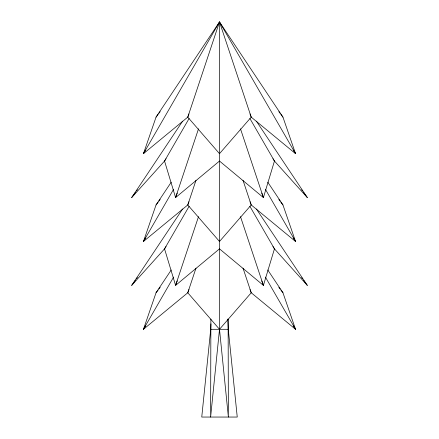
<?xml version="1.0" encoding="UTF-8"?>
<svg xmlns="http://www.w3.org/2000/svg" width="439" height="439" viewBox="0 0 439 439"><rect width="100%" height="100%" fill="white"/><g stroke="black" fill="none" stroke-linecap="round" stroke-linejoin="round"><path stroke-width="0.66" d="M210.885 319.087L210.627 417.05L219.5 329.299L219.5 21.95L282.957 117.136L295.551 153.672L251.229 117.136L250.027 113.948M227.885 319.087L228.28 329.299L237.247 417.05L201.753 417.05L210.72 329.299L210.929 323.85M188.973 113.948L187.771 117.136L219.5 153.672L251.229 117.136L219.5 21.95L187.771 117.136L143.449 153.672L156.043 117.136L219.5 21.95L295.551 153.672L293.367 150.204M198.521 128.797L175.595 197.577L164.543 161.047L189.121 118.475M195.975 180.347L187.771 204.953L143.449 241.483L156.043 204.953L171.243 182.152M198.521 216.614L175.595 285.394L164.543 248.858L189.121 206.292M195.975 268.158L187.771 292.764L143.449 329.299L156.043 292.764L171.243 269.969M177.23 193.083L175.595 197.577L219.5 161.047L263.405 197.577L274.457 161.047L249.879 118.475M177.23 280.894L175.595 285.394L219.5 248.858L263.405 285.394L274.457 248.858L249.879 206.292M188.973 201.764L187.771 204.953L219.5 241.483L251.229 204.953L243.025 180.347M188.973 289.575L187.771 292.764L219.5 329.299L228.373 417.05L228.115 319.087M219.5 21.95L143.449 153.672L145.633 150.204M173.597 189.269L143.449 241.483L145.633 238.02M173.597 277.086L143.449 329.299L145.633 325.831M166.041 158.753L164.543 161.047L131.684 197.577L182.624 121.169M166.041 246.57L164.543 248.858L131.684 285.394L182.624 208.98M131.684 197.577L135.311 192.595M136.518 190.932L137.325 189.824M131.684 285.394L135.311 280.406M136.518 278.743L137.325 277.64M156.043 117.136L158.1 114.403M158.923 113.311L160.164 111.671M156.043 204.953L158.1 202.22M158.923 201.122L160.164 199.482M156.043 292.764L158.1 290.031M158.923 288.939L160.164 287.298M219.5 329.299L251.229 292.764L243.025 268.158M210.72 329.299L228.28 329.299M256.376 121.169L307.316 197.577L274.457 161.047L272.959 158.753M256.376 208.98L307.316 285.394L274.457 248.858L272.959 246.57M278.836 111.671L280.077 113.311M280.9 114.403L282.957 117.136M278.836 199.482L280.077 201.122M280.9 202.22L282.957 204.953L295.551 241.483L251.229 204.953L250.027 201.764M278.836 287.298L280.077 288.939M280.9 290.031L282.957 292.764L295.551 329.299L251.229 292.764L250.027 289.575M301.675 189.824L302.482 190.932M303.689 192.595L307.316 197.577M301.675 277.64L302.482 278.743M303.689 280.406L307.316 285.394M267.757 182.152L282.957 204.953M267.757 269.969L282.957 292.764M293.367 238.02L295.551 241.483L265.403 189.269M293.367 325.831L295.551 329.299L265.403 277.086M261.77 193.083L263.405 197.577L240.479 128.797M261.77 280.894L263.405 285.394L240.479 216.614"/></g></svg>
